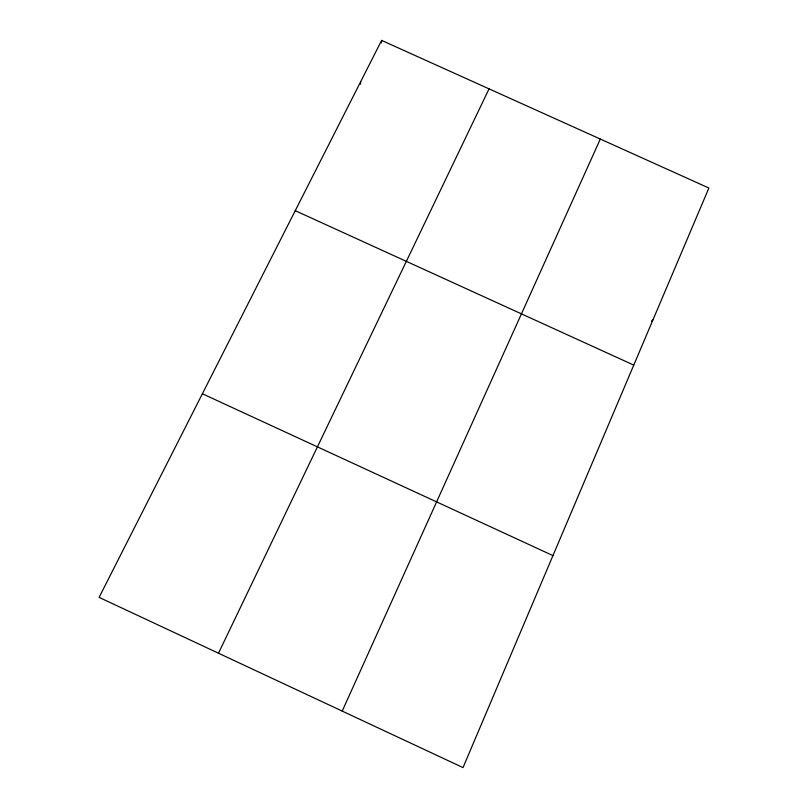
<?xml version="1.0" encoding="UTF-8"?>
<svg xmlns="http://www.w3.org/2000/svg" width="808" height="808" viewBox="0 0 808 808"><rect width="100%" height="100%" fill="white"/><g stroke="black" fill="none" stroke-linecap="round" stroke-linejoin="round"><path stroke-width="1.21" d="M360.57 84.143L360.6 81.84M381.497 42.875L381.618 40.4L708.889 188.032L463.014 767.6L99.111 597.375L381.618 40.4M342.218 711.09L600.314 139.057M218.493 653.217L489.052 88.86M651.43 321.109L653.056 319.635M295.253 210.676L633.765 365.105M202.394 393.769L552.945 555.601"/></g></svg>
